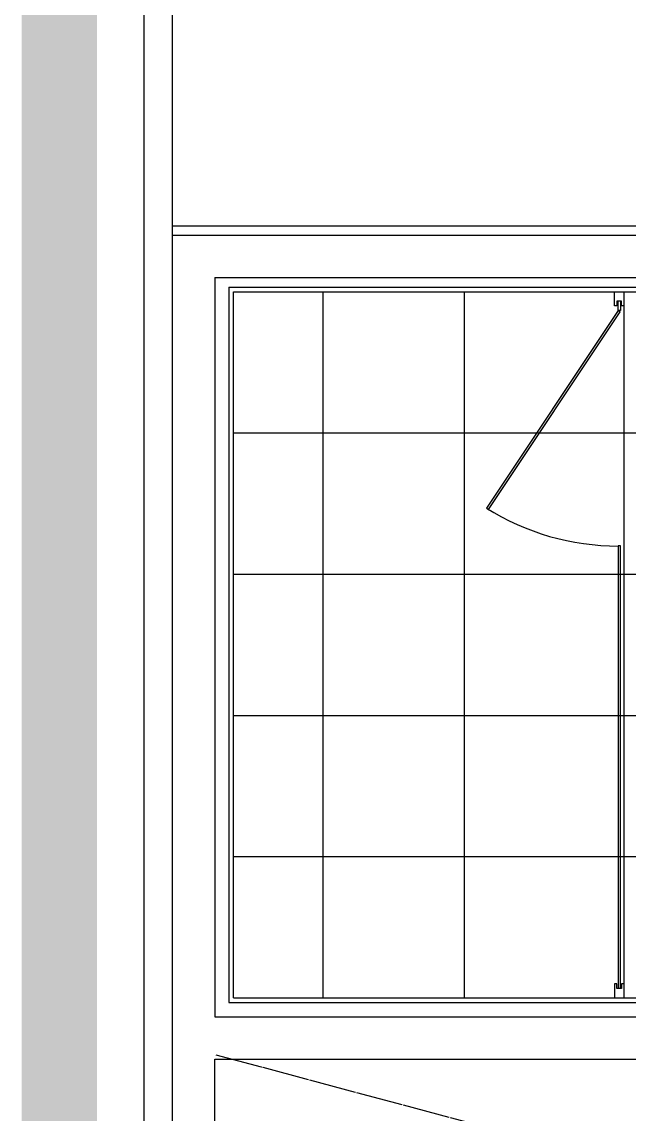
# Model space of a CAD drawing. Header units: inches. Extents: x 5877 to 13759, y 12099 to 29642.
# Drawn here: x 5879 to 7170, y 21298 to 23618 of the extents above; entities that cross this region are included whole.
import ezdxf

# ---------------------------------------------------------------- set-up
doc = ezdxf.new("R2010")
doc.units = ezdxf.units.IN
doc.header["$MEASUREMENT"] = 0
doc.linetypes.add('CEN', pattern=[103, 100, -1.5, 0, -1.5])
for name, color, linetype in [('A-CEN1', 1, 'CEN'), ('A-FIN1', 6, 'Continuous'), ('A-PAT', 8, 'Continuous'), ('A-TXT1', 3, 'Continuous'), ('A-WIN', 4, 'Continuous'), ('XR-NEW301$0$SEC-WAL-GRN', 3, 'Continuous')]:
    doc.layers.add(name, color=color, linetype=linetype)
doc.layers.add('A-MC', color=181, linetype='Continuous', plot=False)
doc.layers.add('Z-Defpoints', color=155, linetype='Continuous', plot=False)

msp = doc.modelspace()

# ---------------------------------------------------------------- hatches: boundary and pattern name
at = {"layer": 'A-TXT1'}
h = msp.add_hatch(color=1, dxfattribs=at)
h.dxf.hatch_style = 1
h.paths.add_polyline_path([(12383.6, 21207), (12383.6, 21357), (11068.6, 21357), (9973.6, 21357), (9823.6, 21357), (9823.6, 21207)])
h.paths.add_polyline_path([(5878.6, 24772), (5878.6, 14012), (6038.6, 14012), (6038.6, 24772)])

# ---------------------------------------------------------------- linework, layer by layer
at = {"layer": 'A-CEN1', "color": 0}
msp.add_line((6291.1, 21424.1), (8568.6, 20815), dxfattribs=at)
at = {"layer": 'A-FIN1', "color": 0, "ltscale": 200}
for p, q in [((6198.6, 13805), (6198.6, 26515)), ((6198.6, 23185), (8678.6, 23185)), ((6318.6, 23055), (8538.6, 23055)), ((6318.6, 23055), (6318.6, 21535)), ((6318.6, 21535), (8538.6, 21535))]:
    msp.add_line(p, q, dxfattribs=at)
at = {"layer": 'A-MC', "color": 0}
for p, q in [((6328.6, 23045), (8528.6, 23045)), ((6328.6, 21545), (6328.6, 23045)), ((6328.6, 21545), (8518.6, 21545))]:
    msp.add_line(p, q, dxfattribs=at)
at = {"layer": 'A-PAT', "color": 0}
for p, q in [((6518.6, 23045), (6518.6, 21545)), ((6818.6, 23045), (6818.6, 21545)), ((6328.6, 22745), (8528.6, 22745)), ((6328.6, 22445), (8528.6, 22445)), ((6328.6, 22145), (8090.7, 22145)), ((6328.6, 21845), (7241.1, 21845))]:
    msp.add_line(p, q, dxfattribs=at)
at = {"layer": 'A-WIN', "color": 0}
for p, q in [((7138.6, 23015), (7138.6, 23045)), ((7158.6, 23045), (7158.6, 21545)), ((7153.6, 23025), (7143.6, 23025)), ((7143.6, 23025), (7143.6, 23015)), ((7146.1, 23005), (7146.1, 23025)), ((7151.1, 23025), (7151.1, 23005)), ((7153.6, 23015), (7153.6, 23025)), ((7146.1, 23005), (6866.1, 22585.3)), ((6870.5, 22582.8), (7150.5, 23002.5)), ((7143.6, 23015), (7138.6, 23015)), ((7150.5, 23002.5), (7146.1, 23005)), ((7151.1, 23005), (7146.1, 23005)), ((7158.6, 23015), (7153.6, 23015)), ((6866.1, 22585.3), (6870.5, 22582.8)), ((7151.1, 22505), (7146.1, 22505)), ((7146.1, 22505), (7146.1, 21565)), ((7151.1, 21565), (7151.1, 22505)), ((7143.6, 21575), (7138.6, 21575)), ((7138.6, 21575), (7138.6, 21545)), ((7143.6, 21565), (7143.6, 21575)), ((7153.6, 21565), (7143.6, 21565)), ((7158.6, 21575), (7153.6, 21575)), ((7153.6, 21575), (7153.6, 21565))]:
    msp.add_line(p, q, dxfattribs=at)
msp.add_arc((7146.5, 23034), 529.1, 238.0019, 269.9618, dxfattribs=at)
at = {"layer": 'XR-NEW301$0$SEC-WAL-GRN', "color": 0}
for p, q in [((6198.6, 23165), (8658.6, 23165)), ((6198.6, 19055), (6198.6, 23165)), ((6288.6, 23075), (8568.6, 23075)), ((6288.6, 23075), (6288.6, 21505)), ((6288.6, 21505), (8568.6, 21505)), ((6288.6, 21415), (8568.6, 21415)), ((6288.6, 20815), (6288.6, 21415))]:
    msp.add_line(p, q, dxfattribs=at)
at = {"layer": 'Z-Defpoints', "color": 0}
msp.add_line((6138.6, 15202), (6138.6, 24472), dxfattribs=at)

doc.saveas('drawing.dxf')
